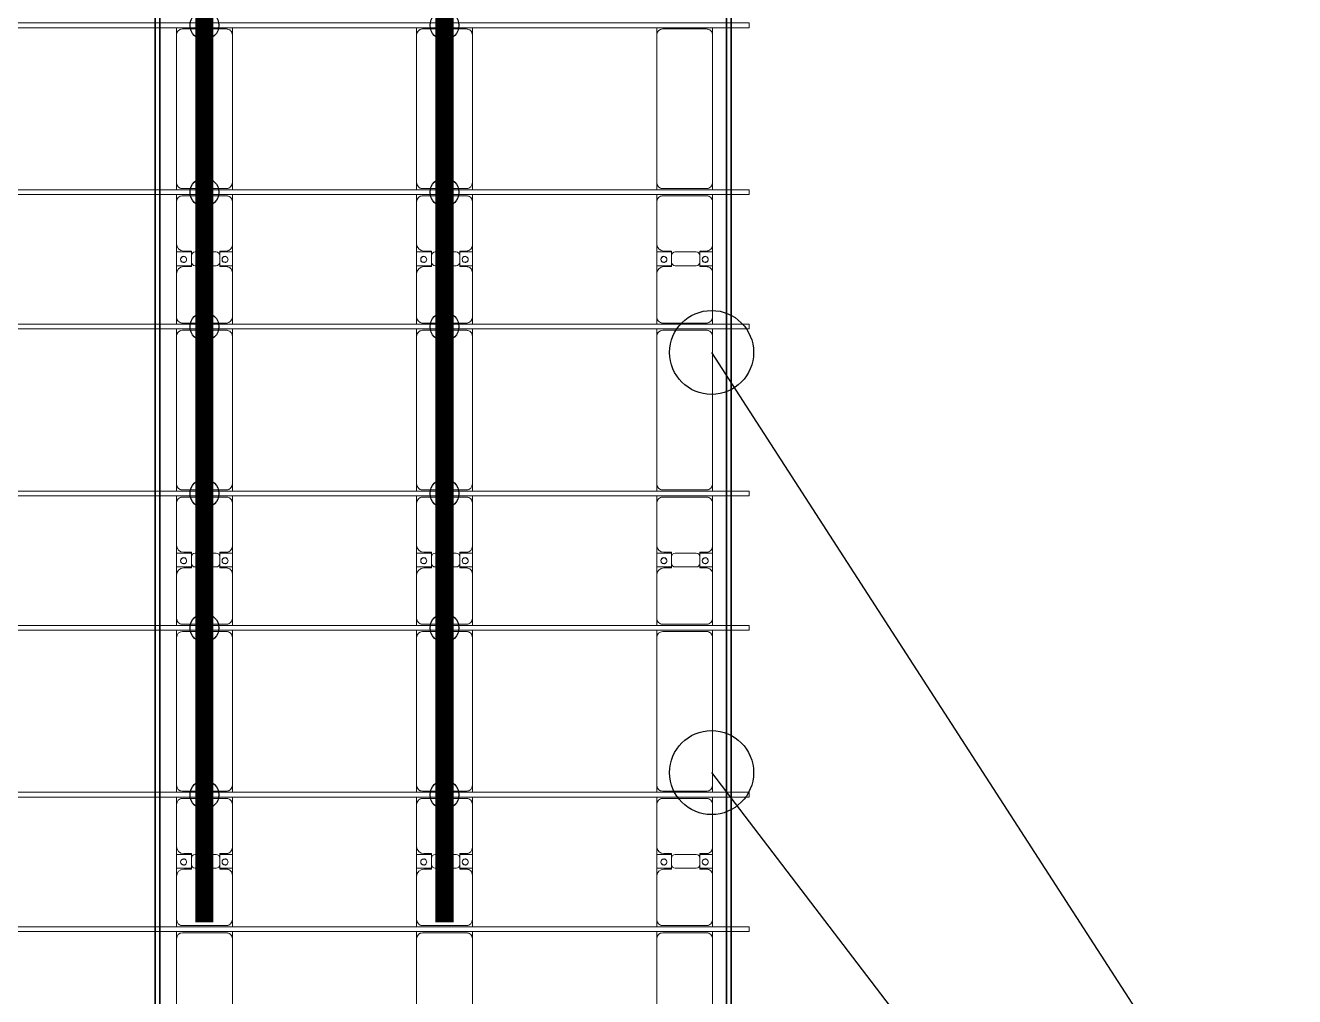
# Model space of a CAD drawing. Header units: millimetres. Extents: x -201615 to 10595, y 61217 to 115919.
# Drawn here: x -99375 to -88802, y 86080 to 94172 of the extents above; entities that cross this region are included whole.
import ezdxf

# ---------------------------------------------------------------- set-up
doc = ezdxf.new("R2010")
doc.units = ezdxf.units.MM
doc.layers.add('A-GENM', color=13, linetype='Continuous', lineweight=9)
doc.layers.add('S-BEAM', color=12, linetype='Continuous', lineweight=9)
for name, color, linetype in [('GC-BICH NEO', 6, 'Continuous'), ('GC-DAY NEO', 5, 'Continuous'), ('GC-HOP 40x60 GIA CUONG', 1, 'Continuous')]:
    doc.layers.add(name, color=color, linetype=linetype)

# ---------------------------------------------------------------- blocks, each defined once
blk = doc.blocks.new('Dai phao do pin - DẢI PHAO ĐỠ PIN-V24-BỐ TRÍ KHUNG KẾT CẤU BÈ PIN 03')
at = {"layer": 'A-GENM', "color": 7}
for p, q in [((13160, 242), (11930, 242)), ((13160, 242), (13220, 242)), ((13260, 242), (13320, 242)), ((13680, 242), (13320, 242)), ((13680, 242), (13862, 242)), ((13748, 242), (13930, 242)), ((13748, 118), (13748, 242)), ((13862, 242), (13862, 118)), ((14280, 242), (13930, 242)), ((14280, 242), (14340, 242)), ((14380, 242), (14440, 242)), ((15670, 242), (14440, 242)), ((15670, 242), (15730, 242)), ((15770, 242), (15830, 242)), ((16190, 242), (15830, 242)), ((16190, 242), (16372, 242)), ((16258, 242), (16440, 242)), ((16258, 118), (16258, 242)), ((16372, 242), (16372, 118)), ((16790, 242), (16440, 242)), ((16790, 242), (16850, 242)), ((16890, 242), (16950, 242)), ((18180, 242), (16950, 242)), ((18180, 242), (18240, 242)), ((18280, 242), (18340, 242)), ((18700, 242), (18340, 242)), ((18700, 242), (18882, 242)), ((18768, 242), (18950, 242)), ((18768, 118), (18768, 242)), ((18882, 242), (18882, 118)), ((19300, 242), (18950, 242)), ((19300, 242), (19360, 242)), ((19400, 242), (19460, 242)), ((20690, 242), (19460, 242)), ((20690, 242), (20750, 242)), ((13210, -173), (13210, 192)), ((13270, 192), (13270, -173)), ((13740, 118), (13740, 182)), ((13832, 118), (13740, 118)), ((13870, 118), (13778, 118)), ((13870, 182), (13870, 118)), ((14330, -173), (14330, 192)), ((14390, 192), (14390, -173)), ((15720, -173), (15720, 192)), ((15780, 192), (15780, -173)), ((16250, 118), (16250, 182)), ((16342, 118), (16250, 118)), ((16380, 118), (16288, 118)), ((16380, 182), (16380, 118)), ((16840, -173), (16840, 192)), ((16900, 192), (16900, -173)), ((18230, -173), (18230, 192)), ((18290, 192), (18290, -173)), ((18760, 118), (18760, 182)), ((18852, 118), (18760, 118)), ((18890, 118), (18798, 118)), ((18890, 182), (18890, 118)), ((19350, -173), (19350, 192)), ((19410, 192), (19410, -173)), ((20740, -173), (20740, 192)), ((13748, 88), (13748, -88)), ((13862, -88), (13862, 88)), ((16258, 88), (16258, -88)), ((16372, -88), (16372, 88)), ((18768, 88), (18768, -88)), ((18882, -88), (18882, 88)), ((13740, -173), (13740, -118)), ((13740, -118), (13832, -118)), ((13748, -223), (13748, -118)), ((13778, -118), (13870, -118)), ((13862, -118), (13862, -223)), ((13870, -118), (13870, -173)), ((16250, -173), (16250, -118)), ((16250, -118), (16342, -118)), ((16258, -223), (16258, -118)), ((16288, -118), (16380, -118)), ((16372, -118), (16372, -223)), ((16380, -118), (16380, -173)), ((18760, -173), (18760, -118)), ((18760, -118), (18852, -118)), ((18768, -223), (18768, -118)), ((18798, -118), (18890, -118)), ((18882, -118), (18882, -223)), ((18890, -118), (18890, -173)), ((11930, -223), (13160, -223)), ((13220, -223), (13160, -223)), ((13320, -223), (13260, -223)), ((13320, -223), (13690, -223)), ((13862, -223), (13690, -223)), ((13920, -223), (13748, -223)), ((13920, -223), (14280, -223)), ((14340, -223), (14280, -223)), ((14440, -223), (14380, -223)), ((14440, -223), (15670, -223)), ((15730, -223), (15670, -223)), ((15830, -223), (15770, -223)), ((15830, -223), (16200, -223)), ((16372, -223), (16200, -223)), ((16430, -223), (16258, -223)), ((16430, -223), (16790, -223)), ((16850, -223), (16790, -223)), ((16950, -223), (16890, -223)), ((16950, -223), (18180, -223)), ((18240, -223), (18180, -223)), ((18340, -223), (18280, -223)), ((18340, -223), (18710, -223)), ((18882, -223), (18710, -223)), ((18940, -223), (18768, -223)), ((18940, -223), (19300, -223)), ((19360, -223), (19300, -223)), ((19460, -223), (19400, -223)), ((19460, -223), (20690, -223)), ((20750, -223), (20690, -223))]:
    blk.add_line(p, q, dxfattribs=at)
for centre, radius, start, end in [((13160, 192), 50, 360, 90), ((13160, 192), 50, 15, 75), ((13320, 192), 50, 90, 180), ((13320, 192), 50, 150, 180), ((13680, 182), 60, 360, 90), ((13930, 182), 60, 90, 180), ((14280, 192), 50, 0, 90), ((14280, 192), 50, 0, 30), ((14440, 192), 50, 90, 180), ((14440, 192), 50, 120, 180), ((15670, 192), 50, 360, 90), ((15670, 192), 50, 15, 75), ((15830, 192), 50, 90, 180), ((15830, 192), 50, 150, 180), ((16190, 182), 60, 360, 90), ((16440, 182), 60, 90, 180), ((16790, 192), 50, 0, 90), ((16790, 192), 50, 0, 30), ((16950, 192), 50, 90, 180), ((16950, 192), 50, 120, 180), ((18180, 192), 50, 360, 90), ((18180, 192), 50, 15, 75), ((18340, 192), 50, 90, 180), ((18340, 192), 50, 150, 180), ((18700, 182), 60, 360, 90), ((18950, 182), 60, 90, 180), ((19300, 192), 50, 360, 90), ((19300, 192), 50, 360, 30), ((19460, 192), 50, 90, 180), ((19460, 192), 50, 120, 180), ((20690, 192), 50, 360, 90), ((20690, 192), 50, 15, 75), ((13778, 88), 30, 90, 180), ((13799, 183), 25, 0, 180), ((13799, 183), 25, 180, 0), ((13801, 183), 25, 0, 180), ((13801, 183), 25, 180, 0), ((13832, 88), 30, 360, 90), ((16288, 88), 30, 90, 180), ((16309, 183), 25, 0, 180), ((16309, 183), 25, 180, 0), ((16311, 183), 25, 0, 180), ((16311, 183), 25, 180, 0), ((16342, 88), 30, 360, 90), ((18798, 88), 30, 90, 180), ((18819, 183), 25, 360, 180), ((18819, 183), 25, 180, 360), ((18821, 183), 25, 0, 180), ((18821, 183), 25, 180, 0), ((18852, 88), 30, 360, 90), ((13778, -88), 30, 180, 270), ((13832, -88), 30, 270, 0), ((16288, -88), 30, 180, 270), ((16342, -88), 30, 270, 0), ((18798, -88), 30, 180, 270), ((18852, -88), 30, 270, 0), ((13160, -173), 50, 270, 360), ((13160, -173), 50, 285, 315), ((13160, -173), 50, 330, 360), ((13320, -173), 50, 180, 270), ((13320, -173), 50, 180, 210), ((13690, -173), 50, 270, 360), ((13690, -173), 50, 330, 360), ((13799, -162), 25, 360, 180), ((13799, -162), 25, 180, 0), ((13801, -162), 25, 360, 180), ((13801, -162), 25, 180, 0), ((13920, -173), 50, 180, 270), ((13920, -173), 50, 180, 210), ((14280, -173), 50, 270, 360), ((14280, -173), 50, 330, 360), ((14440, -173), 50, 180, 270), ((14440, -173), 50, 180, 210), ((14440, -173), 50, 225, 255), ((15670, -173), 50, 270, 0), ((15670, -173), 50, 285, 315), ((15670, -173), 50, 330, 360), ((15830, -173), 50, 180, 270), ((15830, -173), 50, 180, 210), ((16200, -173), 50, 270, 360), ((16200, -173), 50, 330, 360), ((16309, -162), 25, 0, 180), ((16309, -162), 25, 180, 0), ((16311, -162), 25, 360, 180), ((16311, -162), 25, 180, 0), ((16430, -173), 50, 180, 270), ((16430, -173), 50, 180, 210), ((16790, -173), 50, 270, 360), ((16790, -173), 50, 330, 360), ((16950, -173), 50, 180, 270), ((16950, -173), 50, 180, 210), ((16950, -173), 50, 225, 255), ((18180, -173), 50, 270, 0), ((18180, -173), 50, 285, 315), ((18180, -173), 50, 330, 360), ((18340, -173), 50, 180, 270), ((18340, -173), 50, 180, 210), ((18710, -173), 50, 270, 360), ((18710, -173), 50, 330, 0), ((18819, -162), 25, 360, 180), ((18819, -162), 25, 180, 360), ((18821, -162), 25, 0, 180), ((18821, -162), 25, 180, 0), ((18940, -173), 50, 180, 270), ((18940, -173), 50, 180, 210), ((19300, -173), 50, 270, 360), ((19300, -173), 50, 330, 360), ((19460, -173), 50, 180, 270), ((19460, -173), 50, 180, 210), ((19460, -173), 50, 225, 255), ((20690, -173), 50, 270, 360), ((20690, -173), 50, 285, 315), ((20690, -173), 50, 330, 360)]:
    blk.add_arc(centre, radius, start, end, dxfattribs=at)
blk = doc.blocks.new('Dai phao do pin - DẢI PHAO ĐỠ PIN-V25-BỐ TRÍ KHUNG KẾT CẤU BÈ PIN 03')
at = {"layer": 'A-GENM', "color": 7}
for p, q in [((13160, 242), (11930, 242)), ((13160, 242), (13220, 242)), ((13260, 242), (13320, 242)), ((13680, 242), (13320, 242)), ((13680, 242), (13862, 242)), ((13748, 242), (13930, 242)), ((13748, 118), (13748, 242)), ((13862, 242), (13862, 118)), ((14280, 242), (13930, 242)), ((14280, 242), (14340, 242)), ((14380, 242), (14440, 242)), ((15670, 242), (14440, 242)), ((15670, 242), (15730, 242)), ((15770, 242), (15830, 242)), ((16190, 242), (15830, 242)), ((16190, 242), (16372, 242)), ((16258, 242), (16440, 242)), ((16258, 118), (16258, 242)), ((16372, 242), (16372, 118)), ((16790, 242), (16440, 242)), ((16790, 242), (16850, 242)), ((16890, 242), (16950, 242)), ((18180, 242), (16950, 242)), ((18180, 242), (18240, 242)), ((18280, 242), (18340, 242)), ((18700, 242), (18340, 242)), ((18700, 242), (18882, 242)), ((18768, 242), (18950, 242)), ((18768, 118), (18768, 242)), ((18882, 242), (18882, 118)), ((19300, 242), (18950, 242)), ((19300, 242), (19360, 242)), ((19400, 242), (19460, 242)), ((20690, 242), (19460, 242)), ((20690, 242), (20750, 242)), ((13210, -173), (13210, 192)), ((13270, 192), (13270, -173)), ((13740, 118), (13740, 182)), ((13832, 118), (13740, 118)), ((13870, 118), (13778, 118)), ((13870, 182), (13870, 118)), ((14330, -173), (14330, 192)), ((14390, 192), (14390, -173)), ((15720, -173), (15720, 192)), ((15780, 192), (15780, -173)), ((16250, 118), (16250, 182)), ((16342, 118), (16250, 118)), ((16380, 118), (16288, 118)), ((16380, 182), (16380, 118)), ((16840, -173), (16840, 192)), ((16900, 192), (16900, -173)), ((18230, -173), (18230, 192)), ((18290, 192), (18290, -173)), ((18760, 118), (18760, 182)), ((18852, 118), (18760, 118)), ((18890, 118), (18798, 118)), ((18890, 182), (18890, 118)), ((19350, -173), (19350, 192)), ((19410, 192), (19410, -173)), ((20740, -173), (20740, 192)), ((13748, 88), (13748, -88)), ((13862, -88), (13862, 88)), ((16258, 88), (16258, -88)), ((16372, -88), (16372, 88)), ((18768, 88), (18768, -88)), ((18882, -88), (18882, 88)), ((13740, -173), (13740, -118)), ((13740, -118), (13832, -118)), ((13748, -223), (13748, -118)), ((13778, -118), (13870, -118)), ((13862, -118), (13862, -223)), ((13870, -118), (13870, -173)), ((16250, -173), (16250, -118)), ((16250, -118), (16342, -118)), ((16258, -223), (16258, -118)), ((16288, -118), (16380, -118)), ((16372, -118), (16372, -223)), ((16380, -118), (16380, -173)), ((18760, -173), (18760, -118)), ((18760, -118), (18852, -118)), ((18768, -223), (18768, -118)), ((18798, -118), (18890, -118)), ((18882, -118), (18882, -223)), ((18890, -118), (18890, -173)), ((11930, -223), (13160, -223)), ((13220, -223), (13160, -223)), ((13320, -223), (13260, -223)), ((13320, -223), (13690, -223)), ((13862, -223), (13690, -223)), ((13920, -223), (13748, -223)), ((13920, -223), (14280, -223)), ((14340, -223), (14280, -223)), ((14440, -223), (14380, -223)), ((14440, -223), (15670, -223)), ((15730, -223), (15670, -223)), ((15830, -223), (15770, -223)), ((15830, -223), (16200, -223)), ((16372, -223), (16200, -223)), ((16430, -223), (16258, -223)), ((16430, -223), (16790, -223)), ((16850, -223), (16790, -223)), ((16950, -223), (16890, -223)), ((16950, -223), (18180, -223)), ((18240, -223), (18180, -223)), ((18340, -223), (18280, -223)), ((18340, -223), (18710, -223)), ((18882, -223), (18710, -223)), ((18940, -223), (18768, -223)), ((18940, -223), (19300, -223)), ((19360, -223), (19300, -223)), ((19460, -223), (19400, -223)), ((19460, -223), (20690, -223)), ((20750, -223), (20690, -223))]:
    blk.add_line(p, q, dxfattribs=at)
for centre, radius, start, end in [((13160, 192), 50, 360, 90), ((13160, 192), 50, 15, 75), ((13320, 192), 50, 90, 180), ((13320, 192), 50, 150, 180), ((13680, 182), 60, 360, 90), ((13930, 182), 60, 90, 180), ((14280, 192), 50, 0, 90), ((14280, 192), 50, 0, 30), ((14440, 192), 50, 90, 180), ((14440, 192), 50, 120, 180), ((15670, 192), 50, 360, 90), ((15670, 192), 50, 15, 75), ((15830, 192), 50, 90, 180), ((15830, 192), 50, 150, 180), ((16190, 182), 60, 360, 90), ((16440, 182), 60, 90, 180), ((16790, 192), 50, 0, 90), ((16790, 192), 50, 0, 30), ((16950, 192), 50, 90, 180), ((16950, 192), 50, 120, 180), ((18180, 192), 50, 360, 90), ((18180, 192), 50, 15, 75), ((18340, 192), 50, 90, 180), ((18340, 192), 50, 150, 180), ((18700, 182), 60, 360, 90), ((18950, 182), 60, 90, 180), ((19300, 192), 50, 360, 90), ((19300, 192), 50, 360, 30), ((19460, 192), 50, 90, 180), ((19460, 192), 50, 120, 180), ((20690, 192), 50, 360, 90), ((20690, 192), 50, 15, 75), ((13778, 88), 30, 90, 180), ((13799, 183), 25, 0, 180), ((13799, 183), 25, 180, 0), ((13801, 183), 25, 0, 180), ((13801, 183), 25, 180, 0), ((13832, 88), 30, 360, 90), ((16288, 88), 30, 90, 180), ((16309, 183), 25, 0, 180), ((16309, 183), 25, 180, 0), ((16311, 183), 25, 0, 180), ((16311, 183), 25, 180, 0), ((16342, 88), 30, 360, 90), ((18798, 88), 30, 90, 180), ((18819, 183), 25, 360, 180), ((18819, 183), 25, 180, 360), ((18821, 183), 25, 0, 180), ((18821, 183), 25, 180, 0), ((18852, 88), 30, 360, 90), ((13778, -88), 30, 180, 270), ((13832, -88), 30, 270, 0), ((16288, -88), 30, 180, 270), ((16342, -88), 30, 270, 0), ((18798, -88), 30, 180, 270), ((18852, -88), 30, 270, 0), ((13160, -173), 50, 270, 360), ((13160, -173), 50, 285, 315), ((13160, -173), 50, 330, 360), ((13320, -173), 50, 180, 270), ((13320, -173), 50, 180, 210), ((13690, -173), 50, 270, 360), ((13690, -173), 50, 330, 360), ((13799, -162), 25, 360, 180), ((13799, -162), 25, 180, 0), ((13801, -162), 25, 360, 180), ((13801, -162), 25, 180, 0), ((13920, -173), 50, 180, 270), ((13920, -173), 50, 180, 210), ((14280, -173), 50, 270, 360), ((14280, -173), 50, 330, 360), ((14440, -173), 50, 180, 270), ((14440, -173), 50, 180, 210), ((14440, -173), 50, 225, 255), ((15670, -173), 50, 270, 0), ((15670, -173), 50, 285, 315), ((15670, -173), 50, 330, 360), ((15830, -173), 50, 180, 270), ((15830, -173), 50, 180, 210), ((16200, -173), 50, 270, 360), ((16200, -173), 50, 330, 360), ((16309, -162), 25, 0, 180), ((16309, -162), 25, 180, 0), ((16311, -162), 25, 360, 180), ((16311, -162), 25, 180, 0), ((16430, -173), 50, 180, 270), ((16430, -173), 50, 180, 210), ((16790, -173), 50, 270, 360), ((16790, -173), 50, 330, 360), ((16950, -173), 50, 180, 270), ((16950, -173), 50, 180, 210), ((16950, -173), 50, 225, 255), ((18180, -173), 50, 270, 0), ((18180, -173), 50, 285, 315), ((18180, -173), 50, 330, 360), ((18340, -173), 50, 180, 270), ((18340, -173), 50, 180, 210), ((18710, -173), 50, 270, 360), ((18710, -173), 50, 330, 0), ((18819, -162), 25, 360, 180), ((18819, -162), 25, 180, 360), ((18821, -162), 25, 0, 180), ((18821, -162), 25, 180, 0), ((18940, -173), 50, 180, 270), ((18940, -173), 50, 180, 210), ((19300, -173), 50, 270, 360), ((19300, -173), 50, 330, 360), ((19460, -173), 50, 180, 270), ((19460, -173), 50, 180, 210), ((19460, -173), 50, 225, 255), ((20690, -173), 50, 270, 360), ((20690, -173), 50, 285, 315), ((20690, -173), 50, 330, 360)]:
    blk.add_arc(centre, radius, start, end, dxfattribs=at)
blk = doc.blocks.new('Dai phao do pin - DẢI PHAO ĐỠ PIN-V26-BỐ TRÍ KHUNG KẾT CẤU BÈ PIN 03')
at = {"layer": 'A-GENM', "color": 7}
for p, q in [((13160, 242), (11930, 242)), ((13160, 242), (13220, 242)), ((13260, 242), (13320, 242)), ((13680, 242), (13320, 242)), ((13680, 242), (13862, 242)), ((13748, 242), (13930, 242)), ((13748, 118), (13748, 242)), ((13862, 242), (13862, 118)), ((14280, 242), (13930, 242)), ((14280, 242), (14340, 242)), ((14380, 242), (14440, 242)), ((15670, 242), (14440, 242)), ((15670, 242), (15730, 242)), ((15770, 242), (15830, 242)), ((16190, 242), (15830, 242)), ((16190, 242), (16372, 242)), ((16258, 242), (16440, 242)), ((16258, 118), (16258, 242)), ((16372, 242), (16372, 118)), ((16790, 242), (16440, 242)), ((16790, 242), (16850, 242)), ((16890, 242), (16950, 242)), ((18180, 242), (16950, 242)), ((18180, 242), (18240, 242)), ((18280, 242), (18340, 242)), ((18700, 242), (18340, 242)), ((18700, 242), (18882, 242)), ((18768, 242), (18950, 242)), ((18768, 118), (18768, 242)), ((18882, 242), (18882, 118)), ((19300, 242), (18950, 242)), ((19300, 242), (19360, 242)), ((19400, 242), (19460, 242)), ((20690, 242), (19460, 242)), ((20690, 242), (20750, 242)), ((13210, -173), (13210, 192)), ((13270, 192), (13270, -173)), ((13740, 118), (13740, 182)), ((13832, 118), (13740, 118)), ((13870, 118), (13778, 118)), ((13870, 182), (13870, 118)), ((14330, -173), (14330, 192)), ((14390, 192), (14390, -173)), ((15720, -173), (15720, 192)), ((15780, 192), (15780, -173)), ((16250, 118), (16250, 182)), ((16342, 118), (16250, 118)), ((16380, 118), (16288, 118)), ((16380, 182), (16380, 118)), ((16840, -173), (16840, 192)), ((16900, 192), (16900, -173)), ((18230, -173), (18230, 192)), ((18290, 192), (18290, -173)), ((18760, 118), (18760, 182)), ((18852, 118), (18760, 118)), ((18890, 118), (18798, 118)), ((18890, 182), (18890, 118)), ((19350, -173), (19350, 192)), ((19410, 192), (19410, -173)), ((20740, -173), (20740, 192)), ((13748, 88), (13748, -88)), ((13862, -88), (13862, 88)), ((16258, 88), (16258, -88)), ((16372, -88), (16372, 88)), ((18768, 88), (18768, -88)), ((18882, -88), (18882, 88)), ((13740, -173), (13740, -118)), ((13740, -118), (13832, -118)), ((13748, -223), (13748, -118)), ((13778, -118), (13870, -118)), ((13862, -118), (13862, -223)), ((13870, -118), (13870, -173)), ((16250, -173), (16250, -118)), ((16250, -118), (16342, -118)), ((16258, -223), (16258, -118)), ((16288, -118), (16380, -118)), ((16372, -118), (16372, -223)), ((16380, -118), (16380, -173)), ((18760, -173), (18760, -118)), ((18760, -118), (18852, -118)), ((18768, -223), (18768, -118)), ((18798, -118), (18890, -118)), ((18882, -118), (18882, -223)), ((18890, -118), (18890, -173)), ((11930, -223), (13160, -223)), ((13220, -223), (13160, -223)), ((13320, -223), (13260, -223)), ((13320, -223), (13690, -223)), ((13862, -223), (13690, -223)), ((13920, -223), (13748, -223)), ((13920, -223), (14280, -223)), ((14340, -223), (14280, -223)), ((14440, -223), (14380, -223)), ((14440, -223), (15670, -223)), ((15730, -223), (15670, -223)), ((15830, -223), (15770, -223)), ((15830, -223), (16200, -223)), ((16372, -223), (16200, -223)), ((16430, -223), (16258, -223)), ((16430, -223), (16790, -223)), ((16850, -223), (16790, -223)), ((16950, -223), (16890, -223)), ((16950, -223), (18180, -223)), ((18240, -223), (18180, -223)), ((18340, -223), (18280, -223)), ((18340, -223), (18710, -223)), ((18882, -223), (18710, -223)), ((18940, -223), (18768, -223)), ((18940, -223), (19300, -223)), ((19360, -223), (19300, -223)), ((19460, -223), (19400, -223)), ((19460, -223), (20690, -223)), ((20750, -223), (20690, -223))]:
    blk.add_line(p, q, dxfattribs=at)
for centre, radius, start, end in [((13160, 192), 50, 360, 90), ((13160, 192), 50, 15, 75), ((13320, 192), 50, 90, 180), ((13320, 192), 50, 150, 180), ((13680, 182), 60, 360, 90), ((13930, 182), 60, 90, 180), ((14280, 192), 50, 0, 90), ((14280, 192), 50, 0, 30), ((14440, 192), 50, 90, 180), ((14440, 192), 50, 120, 180), ((15670, 192), 50, 360, 90), ((15670, 192), 50, 15, 75), ((15830, 192), 50, 90, 180), ((15830, 192), 50, 150, 180), ((16190, 182), 60, 360, 90), ((16440, 182), 60, 90, 180), ((16790, 192), 50, 0, 90), ((16790, 192), 50, 0, 30), ((16950, 192), 50, 90, 180), ((16950, 192), 50, 120, 180), ((18180, 192), 50, 360, 90), ((18180, 192), 50, 15, 75), ((18340, 192), 50, 90, 180), ((18340, 192), 50, 150, 180), ((18700, 182), 60, 360, 90), ((18950, 182), 60, 90, 180), ((19300, 192), 50, 360, 90), ((19300, 192), 50, 360, 30), ((19460, 192), 50, 90, 180), ((19460, 192), 50, 120, 180), ((20690, 192), 50, 360, 90), ((20690, 192), 50, 15, 75), ((13778, 88), 30, 90, 180), ((13799, 183), 25, 0, 180), ((13799, 183), 25, 180, 0), ((13801, 183), 25, 0, 180), ((13801, 183), 25, 180, 0), ((13832, 88), 30, 360, 90), ((16288, 88), 30, 90, 180), ((16309, 183), 25, 0, 180), ((16309, 183), 25, 180, 0), ((16311, 183), 25, 0, 180), ((16311, 183), 25, 180, 0), ((16342, 88), 30, 360, 90), ((18798, 88), 30, 90, 180), ((18819, 183), 25, 360, 180), ((18819, 183), 25, 180, 360), ((18821, 183), 25, 0, 180), ((18821, 183), 25, 180, 0), ((18852, 88), 30, 360, 90), ((13778, -88), 30, 180, 270), ((13832, -88), 30, 270, 0), ((16288, -88), 30, 180, 270), ((16342, -88), 30, 270, 0), ((18798, -88), 30, 180, 270), ((18852, -88), 30, 270, 0), ((13160, -173), 50, 270, 360), ((13160, -173), 50, 285, 315), ((13160, -173), 50, 330, 360), ((13320, -173), 50, 180, 270), ((13320, -173), 50, 180, 210), ((13690, -173), 50, 270, 360), ((13690, -173), 50, 330, 360), ((13799, -162), 25, 360, 180), ((13799, -162), 25, 180, 0), ((13801, -162), 25, 360, 180), ((13801, -162), 25, 180, 0), ((13920, -173), 50, 180, 270), ((13920, -173), 50, 180, 210), ((14280, -173), 50, 270, 360), ((14280, -173), 50, 330, 360), ((14440, -173), 50, 180, 270), ((14440, -173), 50, 180, 210), ((14440, -173), 50, 225, 255), ((15670, -173), 50, 270, 0), ((15670, -173), 50, 285, 315), ((15670, -173), 50, 330, 360), ((15830, -173), 50, 180, 270), ((15830, -173), 50, 180, 210), ((16200, -173), 50, 270, 360), ((16200, -173), 50, 330, 360), ((16309, -162), 25, 0, 180), ((16309, -162), 25, 180, 0), ((16311, -162), 25, 360, 180), ((16311, -162), 25, 180, 0), ((16430, -173), 50, 180, 270), ((16430, -173), 50, 180, 210), ((16790, -173), 50, 270, 360), ((16790, -173), 50, 330, 360), ((16950, -173), 50, 180, 270), ((16950, -173), 50, 180, 210), ((16950, -173), 50, 225, 255), ((18180, -173), 50, 270, 0), ((18180, -173), 50, 285, 315), ((18180, -173), 50, 330, 360), ((18340, -173), 50, 180, 270), ((18340, -173), 50, 180, 210), ((18710, -173), 50, 270, 360), ((18710, -173), 50, 330, 0), ((18819, -162), 25, 360, 180), ((18819, -162), 25, 180, 360), ((18821, -162), 25, 0, 180), ((18821, -162), 25, 180, 0), ((18940, -173), 50, 180, 270), ((18940, -173), 50, 180, 210), ((19300, -173), 50, 270, 360), ((19300, -173), 50, 330, 360), ((19460, -173), 50, 180, 270), ((19460, -173), 50, 180, 210), ((19460, -173), 50, 225, 255), ((20690, -173), 50, 270, 360), ((20690, -173), 50, 285, 315), ((20690, -173), 50, 330, 360)]:
    blk.add_arc(centre, radius, start, end, dxfattribs=at)
blk = doc.blocks.new('Dầm C52 - Dầm C52-37700-BỐ TRÍ KHUNG KẾT CẤU BÈ PIN 03')
at = {"layer": 'S-BEAM', "color": 1, "lineweight": 18}
for p, q in [((-50563, -20), (-50563, 20)), ((-50563, 20), (50563, 20)), ((50563, -20), (-50563, -20))]:
    blk.add_line(p, q, dxfattribs=at)
blk = doc.blocks.new('Dầm C52 - Hộp 40x60-33945-BỐ TRÍ KHUNG KẾT CẤU BÈ PIN 03')
at = {"layer": 'S-BEAM', "color": 3, "lineweight": 35}
for p, q in [((-19603, 20), (19603, 20)), ((19603, -20), (-19603, -20))]:
    blk.add_line(p, q, dxfattribs=at)
blk = doc.blocks.new('HOBANMONG_BEPIN 3_rvt-1-BỐ TRÍ KHUNG KẾT CẤU BÈ PIN 03')
at = {"layer": 'A-GENM', "lineweight": 9, "rotation": 90.00075860989254}
for name, p in [('Dai phao do pin - DẢI PHAO ĐỠ PIN-V24-BỐ TRÍ KHUNG KẾT CẤU BÈ PIN 03', (-97874, 73402)), ('Dai phao do pin - DẢI PHAO ĐỠ PIN-V25-BỐ TRÍ KHUNG KẾT CẤU BÈ PIN 03', (-95874, 73402)), ('Dai phao do pin - DẢI PHAO ĐỠ PIN-V26-BỐ TRÍ KHUNG KẾT CẤU BÈ PIN 03', (-93874, 73402))]:
    blk.add_blockref(name, p, dxfattribs=at)
at = {"layer": 'S-BEAM', "lineweight": 9}
for name, p, rotation in [('Dầm C52 - Hộp 40x60-33945-BỐ TRÍ KHUNG KẾT CẤU BÈ PIN 03', (-98275, 89150), 90.00075860989091), ('Dầm C52 - Hộp 40x60-33945-BỐ TRÍ KHUNG KẾT CẤU BÈ PIN 03', (-93515, 89151), 90.00075860989091), ('Dầm C52 - Dầm C52-37700-BỐ TRÍ KHUNG KẾT CẤU BÈ PIN 03', (-143909, 94172), 180.0007586094741), ('Dầm C52 - Dầm C52-37700-BỐ TRÍ KHUNG KẾT CẤU BÈ PIN 03', (-143909, 92782), 180.0007586094741), ('Dầm C52 - Dầm C52-37700-BỐ TRÍ KHUNG KẾT CẤU BÈ PIN 03', (-143909, 91662), 180.0007586094741), ('Dầm C52 - Dầm C52-37700-BỐ TRÍ KHUNG KẾT CẤU BÈ PIN 03', (-143909, 90272), 180.0007586094741), ('Dầm C52 - Dầm C52-37700-BỐ TRÍ KHUNG KẾT CẤU BÈ PIN 03', (-143909, 89152), 180.0007586094741), ('Dầm C52 - Dầm C52-37700-BỐ TRÍ KHUNG KẾT CẤU BÈ PIN 03', (-143909, 87762), 180.0007586094741), ('Dầm C52 - Dầm C52-37700-BỐ TRÍ KHUNG KẾT CẤU BÈ PIN 03', (-143909, 86642), 180.0007586094741)]:
    blk.add_blockref(name, p, dxfattribs=dict(at, rotation=rotation))

msp = doc.modelspace()

# ---------------------------------------------------------------- linework, layer by layer
at = {"layer": 'GC-BICH NEO'}
for centre in [(-93659, 91447), (-93659, 87947)]:
    msp.add_circle(centre, 350, dxfattribs=at)
at = {"layer": 'GC-DAY NEO'}
for p, q in [((-93659, 91447), (-89319, 84727)), ((-93659, 87947), (-88802, 81590))]:
    msp.add_line(p, q, dxfattribs=at)
at = {"layer": 'GC-HOP 40x60 GIA CUONG', "const_width": 150}
for points in [[(-97884, 86698), (-97884, 101698)], [(-95884, 86698), (-95884, 101698)]]:
    msp.add_lwpolyline(points, dxfattribs=at)
at = {"layer": 'GC-HOP 40x60 GIA CUONG'}
for centre in [(-97884, 94172), (-95884, 94172), (-97884, 92782), (-95884, 92782), (-97884, 91662), (-95884, 91662), (-97884, 90272), (-95884, 90272), (-97884, 89152), (-95884, 89152), (-97884, 87762), (-95884, 87762)]:
    msp.add_circle(centre, 120, dxfattribs=at)

# ---------------------------------------------------------------- block references
at = {"lineweight": 5}
msp.add_blockref('HOBANMONG_BEPIN 3_rvt-1-BỐ TRÍ KHUNG KẾT CẤU BÈ PIN 03', (0, 0), dxfattribs=at)

doc.saveas('drawing.dxf')
